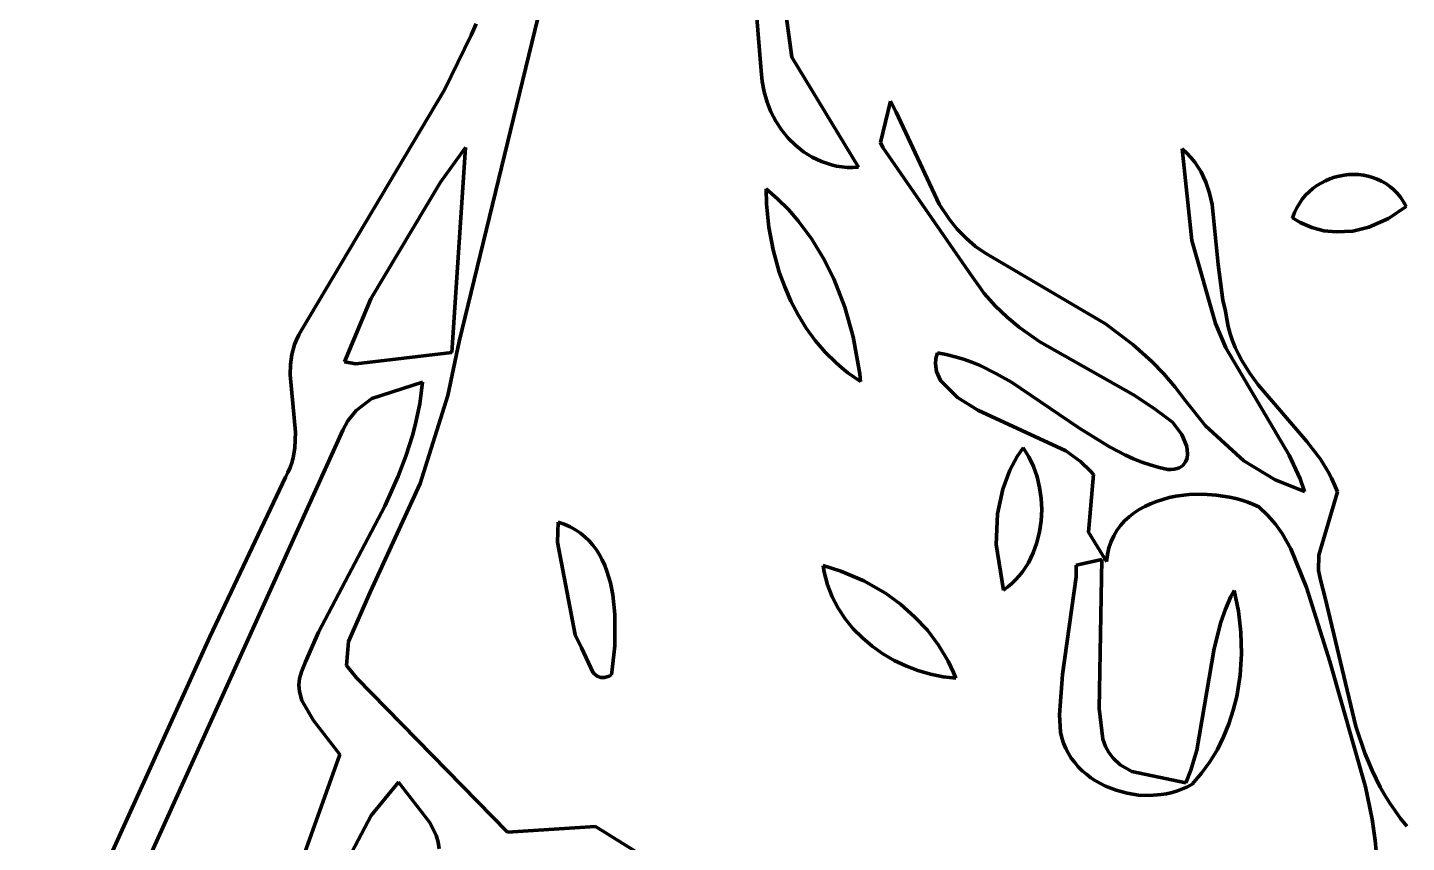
# Model space of a CAD drawing. Header units: millimetres. Extents: x 0 to 9.3, y 0 to 12.
# Drawn here: x 0.903 to 2.179, y 8.244 to 8.998 of the extents above; entities that cross this region are included whole.
import ezdxf

# ---------------------------------------------------------------- set-up
doc = ezdxf.new("R2010")
doc.units = ezdxf.units.MM
doc.layers.add('color#212121ff', color=7, linetype='CONTINUOUS', lineweight=100)
doc.layers.add('color#ffffffff', color=7, linetype='CONTINUOUS', lineweight=100)

msp = doc.modelspace()

# ---------------------------------------------------------------- linework, layer by layer
at = {"layer": 'color#212121ff'}
for p, q in [((1.594, 9.0865), (1.6099, 8.9708)), ((1.3922, 9.0786), (1.3022, 8.7079)), ((1.5816, 8.9582), (1.5755, 9.0318)), ((1.3132, 8.9912), (1.3177, 9.0016)), ((1.2887, 8.9406), (1.3132, 8.9912)), ((1.6099, 8.9708), (1.6715, 8.869)), ((1.5824, 8.9483), (1.5816, 8.9582)), ((1.5843, 8.9387), (1.5824, 8.9483)), ((1.1563, 8.7182), (1.2887, 8.9406)), ((1.587, 8.9292), (1.5843, 8.9387)), ((1.6921, 8.8919), (1.7012, 8.9303)), ((1.7012, 8.9303), (1.7064, 8.92)), ((1.5906, 8.9202), (1.587, 8.9292)), ((1.5951, 8.9116), (1.5906, 8.9202)), ((1.7064, 8.92), (1.7461, 8.8349)), ((1.6004, 8.9035), (1.5951, 8.9116)), ((1.6065, 8.896), (1.6004, 8.9035)), ((1.6132, 8.8893), (1.6065, 8.896)), ((1.6942, 8.8873), (1.6921, 8.8919)), ((1.3081, 8.8872), (1.285, 8.8553)), ((1.2954, 8.6975), (1.3081, 8.8872)), ((1.6206, 8.8833), (1.6132, 8.8893)), ((1.6287, 8.8783), (1.6206, 8.8833)), ((1.773, 8.7732), (1.6942, 8.8873)), ((1.98, 8.8012), (1.9712, 8.8861)), ((1.9712, 8.8861), (1.9754, 8.8821)), ((1.9754, 8.8821), (1.9792, 8.878)), ((1.6373, 8.8742), (1.6287, 8.8783)), ((1.6465, 8.8712), (1.6373, 8.8742)), ((1.6513, 8.8701), (1.6465, 8.8712)), ((1.6562, 8.8694), (1.6513, 8.8701)), ((1.6612, 8.8689), (1.6562, 8.8694)), ((1.6663, 8.8688), (1.6612, 8.8689)), ((1.6715, 8.869), (1.6663, 8.8688)), ((1.9792, 8.878), (1.9827, 8.8737)), ((1.9827, 8.8737), (1.9857, 8.8693)), ((1.9857, 8.8693), (1.9885, 8.8647)), ((1.285, 8.8553), (1.2204, 8.7472)), ((1.9885, 8.8647), (1.9909, 8.8599)), ((1.9909, 8.8599), (1.993, 8.8551)), ((1.993, 8.8551), (1.9964, 8.845)), ((2.0957, 8.852), (2.0996, 8.8544)), ((2.0996, 8.8544), (2.1036, 8.8565)), ((2.1036, 8.8565), (2.1078, 8.8583)), ((2.1078, 8.8583), (2.1121, 8.8598)), ((2.1121, 8.8598), (2.1164, 8.8609)), ((2.1164, 8.8609), (2.1208, 8.8617)), ((2.1208, 8.8617), (2.1253, 8.8622)), ((2.1253, 8.8622), (2.1298, 8.8624)), ((2.1298, 8.8624), (2.1342, 8.8622)), ((2.1342, 8.8622), (2.1387, 8.8617)), ((2.1387, 8.8617), (2.143, 8.8608)), ((2.143, 8.8608), (2.1473, 8.8596)), ((2.1473, 8.8596), (2.1515, 8.8581)), ((2.1515, 8.8581), (2.1556, 8.8562)), ((2.1556, 8.8562), (2.1595, 8.8539)), ((2.1595, 8.8539), (2.1632, 8.8513)), ((1.5861, 8.8489), (1.5968, 8.8397)), ((1.5865, 8.8349), (1.5861, 8.8489)), ((1.9964, 8.845), (1.9989, 8.8345)), ((2.0822, 8.8395), (2.0852, 8.8431)), ((2.0852, 8.8431), (2.0885, 8.8464)), ((2.0885, 8.8464), (2.092, 8.8494)), ((2.092, 8.8494), (2.0957, 8.852)), ((2.1632, 8.8513), (2.1667, 8.8483)), ((2.1667, 8.8483), (2.17, 8.8449)), ((2.17, 8.8449), (2.173, 8.8412)), ((2.173, 8.8412), (2.1758, 8.8371)), ((1.5885, 8.8137), (1.5865, 8.8349)), ((1.5968, 8.8397), (1.6067, 8.8298)), ((1.6067, 8.8298), (1.6159, 8.8193)), ((1.7461, 8.8349), (1.7558, 8.8206)), ((1.9989, 8.8345), (2.0043, 8.7789)), ((2.0749, 8.827), (2.077, 8.8315)), ((2.077, 8.8315), (2.0795, 8.8356)), ((2.0795, 8.8356), (2.0822, 8.8395)), ((2.1783, 8.8326), (2.1619, 8.8215)), ((2.1758, 8.8371), (2.1783, 8.8326)), ((1.6159, 8.8193), (1.6283, 8.8024)), ((1.7558, 8.8206), (1.763, 8.8116)), ((2.0731, 8.8223), (2.0749, 8.827)), ((2.0801, 8.818), (2.0731, 8.8223)), ((2.091, 8.8132), (2.0801, 8.818)), ((2.1619, 8.8215), (2.1439, 8.8137)), ((1.5925, 8.7926), (1.5885, 8.8137)), ((1.763, 8.8116), (1.7711, 8.8034)), ((1.7711, 8.8034), (1.78, 8.7958)), ((2.1022, 8.8103), (2.091, 8.8132)), ((2.1136, 8.8091), (2.1022, 8.8103)), ((2.1289, 8.81), (2.1136, 8.8091)), ((2.1439, 8.8137), (2.1289, 8.81)), ((1.5983, 8.7718), (1.5925, 8.7926)), ((1.6283, 8.8024), (1.6393, 8.7845)), ((1.78, 8.7958), (1.7848, 8.7923)), ((1.7848, 8.7923), (1.7899, 8.789)), ((2.0018, 8.7244), (1.98, 8.8012)), ((1.6393, 8.7845), (1.6487, 8.7656)), ((1.7899, 8.789), (1.9, 8.7241)), ((2.0043, 8.7789), (2.0086, 8.746)), ((1.6033, 8.7582), (1.5983, 8.7718)), ((1.6487, 8.7656), (1.6589, 8.7394)), ((1.7789, 8.7648), (1.773, 8.7732)), ((1.7834, 8.7583), (1.7789, 8.7648)), ((1.6091, 8.745), (1.6033, 8.7582)), ((1.788, 8.7522), (1.7834, 8.7583)), ((1.793, 8.7463), (1.788, 8.7522)), ((1.2204, 8.7472), (1.1961, 8.689)), ((1.6158, 8.7323), (1.6091, 8.745)), ((1.6589, 8.7394), (1.6666, 8.7122)), ((1.7981, 8.7407), (1.793, 8.7463)), ((1.809, 8.7302), (1.7981, 8.7407)), ((2.0086, 8.746), (2.0113, 8.7357)), ((1.6233, 8.7202), (1.6158, 8.7323)), ((1.8207, 8.7207), (1.809, 8.7302)), ((2.0113, 8.7357), (2.0123, 8.7285)), ((2.0123, 8.7285), (2.0137, 8.7216)), ((1.1516, 8.7094), (1.1537, 8.7138)), ((1.1537, 8.7138), (1.1563, 8.7182)), ((1.6316, 8.7087), (1.6233, 8.7202)), ((1.8393, 8.7076), (1.8207, 8.7207)), ((1.9, 8.7241), (1.9254, 8.705)), ((2.0114, 8.702), (2.0018, 8.7244)), ((2.0137, 8.7216), (2.0154, 8.7149)), ((2.0154, 8.7149), (2.0176, 8.7085)), ((1.1485, 8.7004), (1.1498, 8.7049)), ((1.1498, 8.7049), (1.1516, 8.7094)), ((1.3022, 8.7079), (1.2917, 8.6578)), ((1.6409, 8.6979), (1.6316, 8.7087)), ((1.6666, 8.7122), (1.6728, 8.6778)), ((1.9259, 8.6584), (1.8393, 8.7076)), ((1.9254, 8.705), (1.9431, 8.6892)), ((2.07, 8.6027), (2.0114, 8.702)), ((2.0176, 8.7085), (2.0202, 8.7022)), ((2.0202, 8.7022), (2.0231, 8.6961)), ((1.1462, 8.6864), (1.1474, 8.6958)), ((1.1474, 8.6958), (1.1485, 8.7004)), ((1.1961, 8.689), (1.2065, 8.687)), ((1.2065, 8.687), (1.2954, 8.6975)), ((1.6509, 8.688), (1.6409, 8.6979)), ((1.6563, 8.6833), (1.6509, 8.688)), ((1.7428, 8.6871), (1.7432, 8.692)), ((1.7432, 8.692), (1.7446, 8.6972)), ((1.7446, 8.6972), (1.7528, 8.6957)), ((1.7528, 8.6957), (1.7609, 8.6937)), ((1.7609, 8.6937), (1.7688, 8.6913)), ((1.7688, 8.6913), (1.7765, 8.6886)), ((1.7765, 8.6886), (1.7841, 8.6855)), ((1.9431, 8.6892), (1.9542, 8.6778)), ((2.0231, 8.6961), (2.0262, 8.6902)), ((2.0262, 8.6902), (2.0334, 8.6787)), ((1.1459, 8.677), (1.1462, 8.6864)), ((1.1506, 8.6238), (1.1459, 8.677)), ((1.6618, 8.6789), (1.6563, 8.6833)), ((1.6676, 8.6748), (1.6618, 8.6789)), ((1.6728, 8.6778), (1.6736, 8.6709)), ((1.7437, 8.6801), (1.7428, 8.6871)), ((1.7476, 8.6716), (1.7437, 8.6801)), ((1.7841, 8.6855), (1.7988, 8.6783)), ((1.7988, 8.6783), (1.8132, 8.6702)), ((1.9542, 8.6778), (1.9646, 8.6656)), ((2.0334, 8.6787), (2.0414, 8.6678)), ((1.2682, 8.6702), (1.2214, 8.6549)), ((1.2671, 8.66), (1.2682, 8.6702)), ((1.6736, 8.6709), (1.6676, 8.6748)), ((1.7633, 8.6559), (1.7476, 8.6716)), ((1.8132, 8.6702), (1.8755, 8.6279)), ((1.9646, 8.6656), (1.9743, 8.6526)), ((2.0414, 8.6678), (2.0865, 8.6153)), ((1.2214, 8.6549), (1.2069, 8.6439)), ((1.2637, 8.6401), (1.2656, 8.65)), ((1.2656, 8.65), (1.2671, 8.66)), ((1.2917, 8.6578), (1.2661, 8.5765)), ((1.7821, 8.6443), (1.7633, 8.6559)), ((1.945, 8.6459), (1.9259, 8.6584)), ((1.9743, 8.6526), (1.9925, 8.6298)), ((1.2069, 8.6439), (1.1992, 8.6344)), ((1.2615, 8.6303), (1.2637, 8.6401)), ((1.8634, 8.6065), (1.7821, 8.6443)), ((1.9572, 8.6368), (1.945, 8.6459)), ((1.9621, 8.6331), (1.9572, 8.6368)), ((1.1946, 8.6258), (0.9607, 8.1094)), ((1.1992, 8.6344), (1.1946, 8.6258)), ((1.2589, 8.6207), (1.2615, 8.6303)), ((1.8755, 8.6279), (1.9038, 8.6103)), ((1.9709, 8.6218), (1.9621, 8.6331)), ((1.9925, 8.6298), (2.0282, 8.5973)), ((1.1501, 8.6095), (1.1506, 8.6238)), ((1.2528, 8.6016), (1.2589, 8.6207)), ((1.9753, 8.6106), (1.9709, 8.6218)), ((2.0865, 8.6153), (2.0989, 8.5988)), ((1.1473, 8.5956), (1.1485, 8.6002)), ((1.1485, 8.6002), (1.1501, 8.6095)), ((1.2456, 8.583), (1.2528, 8.6016)), ((1.8116, 8.5886), (1.8184, 8.6012)), ((1.8184, 8.6012), (1.8238, 8.6094)), ((1.8238, 8.6094), (1.8291, 8.6011)), ((1.8291, 8.6011), (1.8334, 8.5921)), ((1.8771, 8.5967), (1.8634, 8.6065)), ((1.9038, 8.6103), (1.9186, 8.6027)), ((1.9186, 8.6027), (1.9261, 8.5993)), ((1.9261, 8.5993), (1.9338, 8.5962)), ((1.9742, 8.5963), (1.9756, 8.5999)), ((1.9761, 8.6039), (1.9753, 8.6106)), ((1.9756, 8.5999), (1.9761, 8.6039)), ((2.0801, 8.5806), (2.07, 8.6027)), ((2.0989, 8.5988), (2.1061, 8.5872)), ((1.1413, 8.5822), (1.1437, 8.5866)), ((1.1437, 8.5866), (1.1457, 8.5911)), ((1.1457, 8.5911), (1.1473, 8.5956)), ((1.805, 8.571), (1.8116, 8.5886)), ((1.8334, 8.5921), (1.8368, 8.5826)), ((1.8863, 8.5879), (1.8771, 8.5967)), ((1.8891, 8.5846), (1.8863, 8.5879)), ((1.9338, 8.5962), (1.9416, 8.5935)), ((1.9416, 8.5935), (1.9497, 8.5912)), ((1.9497, 8.5912), (1.9579, 8.5892)), ((1.9579, 8.5892), (1.961, 8.5893)), ((1.961, 8.5893), (1.9638, 8.5896)), ((1.9638, 8.5896), (1.9663, 8.5902)), ((1.9663, 8.5902), (1.9684, 8.591)), ((1.9684, 8.591), (1.9703, 8.5921)), ((1.9703, 8.5921), (1.9719, 8.5933)), ((1.9719, 8.5933), (1.9742, 8.5963)), ((2.0282, 8.5973), (2.0571, 8.5799)), ((2.1061, 8.5872), (2.1093, 8.5812)), ((1.0713, 8.4346), (1.1413, 8.5822)), ((1.2661, 8.5765), (1.2197, 8.4759)), ((1.2332, 8.5555), (1.2456, 8.583)), ((1.8368, 8.5826), (1.8392, 8.5727)), ((1.8843, 8.5313), (1.8891, 8.5846)), ((2.0571, 8.5799), (2.0843, 8.5691)), ((2.0843, 8.5691), (2.0801, 8.5806)), ((2.1093, 8.5812), (2.1121, 8.575)), ((2.1121, 8.575), (2.1147, 8.5686)), ((1.8002, 8.5482), (1.805, 8.571)), ((1.8392, 8.5727), (1.8406, 8.5625)), ((1.8406, 8.5625), (1.8411, 8.5522)), ((1.9531, 8.5617), (1.9473, 8.5598)), ((1.959, 8.5633), (1.9531, 8.5617)), ((1.9651, 8.5645), (1.959, 8.5633)), ((1.9775, 8.5661), (1.9651, 8.5645)), ((1.9901, 8.5665), (1.9775, 8.5661)), ((2.0025, 8.5657), (1.9901, 8.5665)), ((2.0147, 8.5638), (2.0025, 8.5657)), ((2.0206, 8.5625), (2.0147, 8.5638)), ((2.0263, 8.5609), (2.0206, 8.5625)), ((2.0318, 8.5591), (2.0263, 8.5609)), ((2.1147, 8.5686), (2.0975, 8.5101)), ((1.1721, 8.4389), (1.2332, 8.5555)), ((1.7991, 8.52), (1.8002, 8.5482)), ((1.8411, 8.5522), (1.8406, 8.5418)), ((1.9265, 8.5491), (1.922, 8.5456)), ((1.9313, 8.5523), (1.9265, 8.5491)), ((1.9364, 8.5551), (1.9313, 8.5523)), ((1.9417, 8.5576), (1.9364, 8.5551)), ((1.9473, 8.5598), (1.9417, 8.5576)), ((2.0371, 8.557), (2.0318, 8.5591)), ((2.0421, 8.5547), (2.0371, 8.557)), ((2.0501, 8.547), (2.0421, 8.5547)), ((1.393, 8.5222), (1.3937, 8.5405)), ((1.3937, 8.5405), (1.3994, 8.5386)), ((1.3994, 8.5386), (1.4048, 8.5363)), ((1.4048, 8.5363), (1.4097, 8.5335)), ((1.8406, 8.5418), (1.8391, 8.5316)), ((1.914, 8.5374), (1.9107, 8.5328)), ((1.9178, 8.5417), (1.914, 8.5374)), ((1.922, 8.5456), (1.9178, 8.5417)), ((2.0573, 8.5388), (2.0501, 8.547)), ((2.0636, 8.53), (2.0573, 8.5388)), ((1.4094, 8.4364), (1.393, 8.5222)), ((1.4097, 8.5335), (1.4143, 8.5304)), ((1.4143, 8.5304), (1.4185, 8.527)), ((1.4185, 8.527), (1.4224, 8.5233)), ((1.4224, 8.5233), (1.4259, 8.5192)), ((1.8391, 8.5316), (1.8367, 8.5217)), ((1.901, 8.5043), (1.8843, 8.5313)), ((1.9053, 8.5226), (1.9033, 8.5169)), ((1.9077, 8.5279), (1.9053, 8.5226)), ((1.9107, 8.5328), (1.9077, 8.5279)), ((2.0717, 8.5159), (2.0636, 8.53)), ((1.4259, 8.5192), (1.4291, 8.5149)), ((1.4291, 8.5149), (1.4319, 8.5104)), ((1.4319, 8.5104), (1.4345, 8.5056)), ((1.8056, 8.4777), (1.7991, 8.52)), ((1.8332, 8.5121), (1.8288, 8.5031)), ((1.8367, 8.5217), (1.8332, 8.5121)), ((1.9019, 8.5108), (1.901, 8.5043)), ((1.9033, 8.5169), (1.9019, 8.5108)), ((2.0861, 8.4802), (2.0717, 8.5159)), ((2.0975, 8.5101), (2.0973, 8.4959)), ((1.4345, 8.5056), (1.4368, 8.5006)), ((1.4368, 8.5006), (1.4388, 8.4954)), ((1.6388, 8.5004), (1.6552, 8.4954)), ((1.6399, 8.4944), (1.6388, 8.5004)), ((1.8288, 8.5031), (1.8234, 8.4947)), ((1.873, 8.5009), (1.8966, 8.506)), ((1.8731, 8.4901), (1.873, 8.5009)), ((1.8966, 8.506), (1.8942, 8.3681)), ((1.4388, 8.4954), (1.442, 8.4846)), ((1.442, 8.4846), (1.4443, 8.4732)), ((1.6413, 8.4885), (1.6399, 8.4944)), ((1.643, 8.4827), (1.6413, 8.4885)), ((1.6552, 8.4954), (1.6764, 8.4864)), ((1.6764, 8.4864), (1.6965, 8.4749)), ((1.8135, 8.4838), (1.8097, 8.4806)), ((1.817, 8.4872), (1.8135, 8.4838)), ((1.8204, 8.4909), (1.817, 8.4872)), ((1.8234, 8.4947), (1.8204, 8.4909)), ((1.8602, 8.3997), (1.8731, 8.4901)), ((2.0973, 8.4959), (2.0991, 8.4872)), ((2.0991, 8.4872), (2.1034, 8.4706)), ((1.2197, 8.4759), (1.1997, 8.4302)), ((1.4443, 8.4732), (1.4462, 8.4556)), ((1.645, 8.4771), (1.643, 8.4827)), ((1.6473, 8.4716), (1.645, 8.4771)), ((1.6499, 8.4662), (1.6473, 8.4716)), ((1.6965, 8.4749), (1.7105, 8.4646)), ((1.8097, 8.4806), (1.8056, 8.4777)), ((2.0111, 8.4601), (2.0162, 8.4717)), ((2.0162, 8.4717), (2.0192, 8.4773)), ((2.0192, 8.4773), (2.0231, 8.4583)), ((2.1076, 8.4118), (2.0861, 8.4802)), ((1.6528, 8.4611), (1.6499, 8.4662)), ((1.6593, 8.4512), (1.6528, 8.4611)), ((1.7105, 8.4646), (1.7235, 8.4531)), ((2.0068, 8.4482), (2.0111, 8.4601)), ((2.0231, 8.4583), (2.0253, 8.4387)), ((2.1034, 8.4706), (2.1316, 8.3514)), ((1.4462, 8.4556), (1.446, 8.4263)), ((1.6668, 8.442), (1.6593, 8.4512)), ((1.7235, 8.4531), (1.7353, 8.4405)), ((2.0006, 8.4238), (2.0068, 8.4482)), ((0.9028, 8.0628), (1.0713, 8.4346)), ((1.1598, 8.4115), (1.1721, 8.4389)), ((1.4153, 8.4243), (1.4094, 8.4364)), ((1.6752, 8.4335), (1.6668, 8.442)), ((1.6843, 8.4258), (1.6752, 8.4335)), ((1.7353, 8.4405), (1.7457, 8.4267)), ((2.0253, 8.4387), (2.0259, 8.4188)), ((1.1997, 8.4302), (1.198, 8.4081)), ((1.426, 8.4013), (1.4153, 8.4243)), ((1.446, 8.4263), (1.4438, 8.4043)), ((1.6941, 8.4188), (1.6843, 8.4258)), ((1.7457, 8.4267), (1.7545, 8.4119)), ((1.9846, 8.3295), (2.0006, 8.4238)), ((1.1561, 8.4022), (1.1598, 8.4115)), ((1.198, 8.4081), (1.207, 8.3964)), ((1.7045, 8.4127), (1.6941, 8.4188)), ((1.7153, 8.4075), (1.7045, 8.4127)), ((1.7266, 8.4032), (1.7153, 8.4075)), ((1.7545, 8.4119), (1.7595, 8.4016)), ((2.0259, 8.4188), (2.0246, 8.3989)), ((2.1408, 8.2956), (2.1076, 8.4118)), ((1.1539, 8.3898), (1.1544, 8.3958)), ((1.1544, 8.3958), (1.1561, 8.4022)), ((1.207, 8.3964), (1.3467, 8.2538)), ((1.4299, 8.3981), (1.426, 8.4013)), ((1.4331, 8.397), (1.4299, 8.3981)), ((1.4367, 8.397), (1.4331, 8.397)), ((1.4387, 8.3974), (1.4367, 8.397)), ((1.4408, 8.3982), (1.4387, 8.3974)), ((1.4431, 8.3992), (1.4408, 8.3982)), ((1.4438, 8.4043), (1.4431, 8.3992)), ((1.7381, 8.3999), (1.7266, 8.4032)), ((1.7498, 8.3975), (1.7381, 8.3999)), ((1.7616, 8.3962), (1.7498, 8.3975)), ((1.7595, 8.4016), (1.7616, 8.3962)), ((1.8575, 8.3624), (1.8602, 8.3997)), ((2.0246, 8.3989), (2.0215, 8.3793)), ((1.1543, 8.3839), (1.1539, 8.3898)), ((1.1566, 8.3755), (1.1543, 8.3839)), ((1.1672, 8.3572), (1.1566, 8.3755)), ((2.0215, 8.3793), (2.0183, 8.3665)), ((1.1917, 8.3256), (1.1672, 8.3572)), ((1.8586, 8.3463), (1.8575, 8.3624)), ((1.8942, 8.3681), (1.8977, 8.3397)), ((2.0183, 8.3665), (2.0143, 8.3539)), ((1.8598, 8.341), (1.8586, 8.3463)), ((2.0143, 8.3539), (2.0094, 8.3418)), ((2.1316, 8.3514), (2.1401, 8.3269)), ((1.8614, 8.336), (1.8598, 8.341)), ((1.8634, 8.3312), (1.8614, 8.336)), ((1.8658, 8.3266), (1.8634, 8.3312)), ((1.8977, 8.3397), (1.9002, 8.3331)), ((1.9002, 8.3331), (1.9033, 8.3273)), ((2.0094, 8.3418), (2.0036, 8.3301)), ((1.1098, 8.0958), (1.1917, 8.3256)), ((1.8685, 8.3222), (1.8658, 8.3266)), ((1.8716, 8.3181), (1.8685, 8.3222)), ((1.8749, 8.3143), (1.8716, 8.3181)), ((1.9033, 8.3273), (1.9071, 8.3223)), ((1.9071, 8.3223), (1.9138, 8.3161)), ((1.9791, 8.3112), (1.9846, 8.3295)), ((1.9968, 8.3188), (1.9891, 8.3082)), ((2.0036, 8.3301), (1.9968, 8.3188)), ((2.1401, 8.3269), (2.1468, 8.3109)), ((1.8785, 8.3106), (1.8749, 8.3143)), ((1.8824, 8.3073), (1.8785, 8.3106)), ((1.8865, 8.3041), (1.8824, 8.3073)), ((1.9138, 8.3161), (1.9244, 8.31)), ((1.9244, 8.31), (1.9744, 8.2993)), ((1.9744, 8.2993), (1.9791, 8.3112)), ((1.9891, 8.3082), (1.9804, 8.2983)), ((2.1468, 8.3109), (2.1544, 8.2955)), ((1.2461, 8.3), (1.2208, 8.2692)), ((1.2748, 8.2631), (1.2461, 8.3)), ((1.8909, 8.3013), (1.8865, 8.3041)), ((1.8954, 8.2987), (1.8909, 8.3013)), ((1.9001, 8.2964), (1.8954, 8.2987)), ((1.9099, 8.2925), (1.9001, 8.2964)), ((1.9201, 8.2897), (1.9099, 8.2925)), ((1.9714, 8.2937), (1.9666, 8.2919)), ((1.976, 8.2958), (1.9714, 8.2937)), ((1.9804, 8.2983), (1.976, 8.2958)), ((2.1468, 8.2659), (2.1408, 8.2956)), ((2.1544, 8.2955), (2.1587, 8.288)), ((1.9306, 8.2881), (1.9201, 8.2897)), ((1.9411, 8.2877), (1.9306, 8.2881)), ((1.9515, 8.2885), (1.9411, 8.2877)), ((1.9567, 8.2893), (1.9515, 8.2885)), ((1.9617, 8.2905), (1.9567, 8.2893)), ((1.9666, 8.2919), (1.9617, 8.2905)), ((2.1587, 8.288), (2.1632, 8.2806)), ((2.1632, 8.2806), (2.1681, 8.2734)), ((1.2208, 8.2692), (1.1623, 8.1586)), ((2.1681, 8.2734), (2.1732, 8.2663)), ((1.2808, 8.2509), (1.2748, 8.2631)), ((1.3467, 8.2538), (1.4284, 8.2591)), ((1.4284, 8.2591), (1.4901, 8.2204)), ((2.1497, 8.246), (2.1468, 8.2659)), ((2.1732, 8.2663), (2.1788, 8.2594)), ((1.2827, 8.2446), (1.2808, 8.2509)), ((1.2835, 8.2382), (1.2827, 8.2446)), ((2.1514, 8.2262), (2.1497, 8.246))]:
    msp.add_line(p, q, dxfattribs=at)
at = {"layer": 'color#ffffffff'}
for p, q in [((1.6099, 8.9708), (1.594, 9.0865)), ((1.3022, 8.7079), (1.3922, 9.0786)), ((1.5755, 9.0318), (1.5816, 8.9582)), ((1.3177, 9.0016), (1.3132, 8.9912)), ((1.3132, 8.9912), (1.2887, 8.9406)), ((1.6715, 8.869), (1.6099, 8.9708)), ((1.5816, 8.9582), (1.5824, 8.9483)), ((1.5824, 8.9483), (1.5843, 8.9387)), ((1.2887, 8.9406), (1.1563, 8.7182)), ((1.5843, 8.9387), (1.587, 8.9292)), ((1.7012, 8.9303), (1.6921, 8.8919)), ((1.7064, 8.92), (1.7012, 8.9303)), ((1.587, 8.9292), (1.5906, 8.9202)), ((1.5906, 8.9202), (1.5951, 8.9116)), ((1.7461, 8.8349), (1.7064, 8.92)), ((1.5951, 8.9116), (1.6004, 8.9035)), ((1.6004, 8.9035), (1.6065, 8.896)), ((1.6065, 8.896), (1.6132, 8.8893)), ((1.6921, 8.8919), (1.6942, 8.8873)), ((1.285, 8.8553), (1.3081, 8.8872)), ((1.3081, 8.8872), (1.2954, 8.6975)), ((1.6132, 8.8893), (1.6206, 8.8833)), ((1.6206, 8.8833), (1.6287, 8.8783)), ((1.6942, 8.8873), (1.773, 8.7732)), ((1.9754, 8.8821), (1.9712, 8.8861)), ((1.9712, 8.8861), (1.98, 8.8012)), ((1.9792, 8.878), (1.9754, 8.8821)), ((1.6287, 8.8783), (1.6373, 8.8742)), ((1.6373, 8.8742), (1.6465, 8.8712)), ((1.6465, 8.8712), (1.6513, 8.8701)), ((1.6513, 8.8701), (1.6562, 8.8694)), ((1.6562, 8.8694), (1.6612, 8.8689)), ((1.6612, 8.8689), (1.6663, 8.8688)), ((1.6663, 8.8688), (1.6715, 8.869)), ((1.9827, 8.8737), (1.9792, 8.878)), ((1.9857, 8.8693), (1.9827, 8.8737)), ((1.9885, 8.8647), (1.9857, 8.8693)), ((1.2204, 8.7472), (1.285, 8.8553)), ((1.9909, 8.8599), (1.9885, 8.8647)), ((1.993, 8.8551), (1.9909, 8.8599)), ((1.9964, 8.845), (1.993, 8.8551)), ((2.0996, 8.8544), (2.0957, 8.852)), ((2.1036, 8.8565), (2.0996, 8.8544)), ((2.1078, 8.8583), (2.1036, 8.8565)), ((2.1121, 8.8598), (2.1078, 8.8583)), ((2.1164, 8.8609), (2.1121, 8.8598)), ((2.1208, 8.8617), (2.1164, 8.8609)), ((2.1253, 8.8622), (2.1208, 8.8617)), ((2.1298, 8.8624), (2.1253, 8.8622)), ((2.1342, 8.8622), (2.1298, 8.8624)), ((2.1387, 8.8617), (2.1342, 8.8622)), ((2.143, 8.8608), (2.1387, 8.8617)), ((2.1473, 8.8596), (2.143, 8.8608)), ((2.1515, 8.8581), (2.1473, 8.8596)), ((2.1556, 8.8562), (2.1515, 8.8581)), ((2.1595, 8.8539), (2.1556, 8.8562)), ((2.1632, 8.8513), (2.1595, 8.8539)), ((1.5861, 8.8489), (1.5865, 8.8349)), ((1.5968, 8.8397), (1.5861, 8.8489)), ((1.9989, 8.8345), (1.9964, 8.845)), ((2.0852, 8.8431), (2.0822, 8.8395)), ((2.0885, 8.8464), (2.0852, 8.8431)), ((2.092, 8.8494), (2.0885, 8.8464)), ((2.0957, 8.852), (2.092, 8.8494)), ((2.1667, 8.8483), (2.1632, 8.8513)), ((2.17, 8.8449), (2.1667, 8.8483)), ((2.173, 8.8412), (2.17, 8.8449)), ((2.1758, 8.8371), (2.173, 8.8412)), ((1.5865, 8.8349), (1.5885, 8.8137)), ((1.6067, 8.8298), (1.5968, 8.8397)), ((1.6159, 8.8193), (1.6067, 8.8298)), ((1.7558, 8.8206), (1.7461, 8.8349)), ((2.0043, 8.7789), (1.9989, 8.8345)), ((2.077, 8.8315), (2.0749, 8.827)), ((2.0795, 8.8356), (2.077, 8.8315)), ((2.0822, 8.8395), (2.0795, 8.8356)), ((2.1619, 8.8215), (2.1783, 8.8326)), ((2.1783, 8.8326), (2.1758, 8.8371)), ((1.6283, 8.8024), (1.6159, 8.8193)), ((1.763, 8.8116), (1.7558, 8.8206)), ((2.0749, 8.827), (2.0731, 8.8223)), ((2.0731, 8.8223), (2.0801, 8.818)), ((2.0801, 8.818), (2.091, 8.8132)), ((2.1439, 8.8137), (2.1619, 8.8215)), ((1.5885, 8.8137), (1.5925, 8.7926)), ((1.7711, 8.8034), (1.763, 8.8116)), ((1.78, 8.7958), (1.7711, 8.8034)), ((2.091, 8.8132), (2.1022, 8.8103)), ((2.1022, 8.8103), (2.1136, 8.8091)), ((2.1136, 8.8091), (2.1289, 8.81)), ((2.1289, 8.81), (2.1439, 8.8137)), ((1.5925, 8.7926), (1.5983, 8.7718)), ((1.6393, 8.7845), (1.6283, 8.8024)), ((1.7848, 8.7923), (1.78, 8.7958)), ((1.7899, 8.789), (1.7848, 8.7923)), ((1.98, 8.8012), (2.0018, 8.7244)), ((1.6487, 8.7656), (1.6393, 8.7845)), ((1.9, 8.7241), (1.7899, 8.789)), ((2.0086, 8.746), (2.0043, 8.7789)), ((1.5983, 8.7718), (1.6033, 8.7582)), ((1.6589, 8.7394), (1.6487, 8.7656)), ((1.773, 8.7732), (1.7789, 8.7648)), ((1.7789, 8.7648), (1.7834, 8.7583)), ((1.6033, 8.7582), (1.6091, 8.745)), ((1.7834, 8.7583), (1.788, 8.7522)), ((1.788, 8.7522), (1.793, 8.7463)), ((1.1961, 8.689), (1.2204, 8.7472)), ((1.6091, 8.745), (1.6158, 8.7323)), ((1.6666, 8.7122), (1.6589, 8.7394)), ((1.793, 8.7463), (1.7981, 8.7407)), ((1.7981, 8.7407), (1.809, 8.7302)), ((2.0113, 8.7357), (2.0086, 8.746)), ((1.6158, 8.7323), (1.6233, 8.7202)), ((1.809, 8.7302), (1.8207, 8.7207)), ((2.0123, 8.7285), (2.0113, 8.7357)), ((2.0137, 8.7216), (2.0123, 8.7285)), ((1.1537, 8.7138), (1.1516, 8.7094)), ((1.1563, 8.7182), (1.1537, 8.7138)), ((1.6233, 8.7202), (1.6316, 8.7087)), ((1.8207, 8.7207), (1.8393, 8.7076)), ((1.9254, 8.705), (1.9, 8.7241)), ((2.0018, 8.7244), (2.0114, 8.702)), ((2.0154, 8.7149), (2.0137, 8.7216)), ((2.0176, 8.7085), (2.0154, 8.7149)), ((1.1498, 8.7049), (1.1485, 8.7004)), ((1.1516, 8.7094), (1.1498, 8.7049)), ((1.2917, 8.6578), (1.3022, 8.7079)), ((1.6316, 8.7087), (1.6409, 8.6979)), ((1.6728, 8.6778), (1.6666, 8.7122)), ((1.8393, 8.7076), (1.9259, 8.6584)), ((1.9431, 8.6892), (1.9254, 8.705)), ((2.0114, 8.702), (2.07, 8.6027)), ((2.0202, 8.7022), (2.0176, 8.7085)), ((2.0231, 8.6961), (2.0202, 8.7022)), ((1.1474, 8.6958), (1.1462, 8.6864)), ((1.1485, 8.7004), (1.1474, 8.6958)), ((1.2065, 8.687), (1.1961, 8.689)), ((1.2954, 8.6975), (1.2065, 8.687)), ((1.6409, 8.6979), (1.6509, 8.688)), ((1.6509, 8.688), (1.6563, 8.6833)), ((1.7432, 8.692), (1.7428, 8.6871)), ((1.7446, 8.6972), (1.7432, 8.692)), ((1.7528, 8.6957), (1.7446, 8.6972)), ((1.7609, 8.6937), (1.7528, 8.6957)), ((1.7688, 8.6913), (1.7609, 8.6937)), ((1.7765, 8.6886), (1.7688, 8.6913)), ((1.7841, 8.6855), (1.7765, 8.6886)), ((1.9542, 8.6778), (1.9431, 8.6892)), ((2.0262, 8.6902), (2.0231, 8.6961)), ((2.0334, 8.6787), (2.0262, 8.6902)), ((1.1462, 8.6864), (1.1459, 8.677)), ((1.1459, 8.677), (1.1506, 8.6238)), ((1.6563, 8.6833), (1.6618, 8.6789)), ((1.6618, 8.6789), (1.6676, 8.6748)), ((1.6736, 8.6709), (1.6728, 8.6778)), ((1.7428, 8.6871), (1.7437, 8.6801)), ((1.7437, 8.6801), (1.7476, 8.6716)), ((1.7988, 8.6783), (1.7841, 8.6855)), ((1.8132, 8.6702), (1.7988, 8.6783)), ((1.9646, 8.6656), (1.9542, 8.6778)), ((2.0414, 8.6678), (2.0334, 8.6787)), ((1.2214, 8.6549), (1.2682, 8.6702)), ((1.2682, 8.6702), (1.2671, 8.66)), ((1.6676, 8.6748), (1.6736, 8.6709)), ((1.7476, 8.6716), (1.7633, 8.6559)), ((1.8755, 8.6279), (1.8132, 8.6702)), ((1.9743, 8.6526), (1.9646, 8.6656)), ((2.0865, 8.6153), (2.0414, 8.6678)), ((1.2069, 8.6439), (1.2214, 8.6549)), ((1.2656, 8.65), (1.2637, 8.6401)), ((1.2671, 8.66), (1.2656, 8.65)), ((1.2661, 8.5765), (1.2917, 8.6578)), ((1.7633, 8.6559), (1.7821, 8.6443)), ((1.9259, 8.6584), (1.945, 8.6459)), ((1.9925, 8.6298), (1.9743, 8.6526)), ((1.1992, 8.6344), (1.2069, 8.6439)), ((1.2637, 8.6401), (1.2615, 8.6303)), ((1.7821, 8.6443), (1.8634, 8.6065)), ((1.945, 8.6459), (1.9572, 8.6368)), ((1.9572, 8.6368), (1.9621, 8.6331)), ((0.9607, 8.1094), (1.1946, 8.6258)), ((1.1946, 8.6258), (1.1992, 8.6344)), ((1.2615, 8.6303), (1.2589, 8.6207)), ((1.9038, 8.6103), (1.8755, 8.6279)), ((1.9621, 8.6331), (1.9709, 8.6218)), ((2.0282, 8.5973), (1.9925, 8.6298)), ((1.1506, 8.6238), (1.1501, 8.6095)), ((1.2589, 8.6207), (1.2528, 8.6016)), ((1.9709, 8.6218), (1.9753, 8.6106)), ((2.0989, 8.5988), (2.0865, 8.6153)), ((1.1485, 8.6002), (1.1473, 8.5956)), ((1.1501, 8.6095), (1.1485, 8.6002)), ((1.2528, 8.6016), (1.2456, 8.583)), ((1.8184, 8.6012), (1.8116, 8.5886)), ((1.8238, 8.6094), (1.8184, 8.6012)), ((1.8291, 8.6011), (1.8238, 8.6094)), ((1.8334, 8.5921), (1.8291, 8.6011)), ((1.8634, 8.6065), (1.8771, 8.5967)), ((1.9186, 8.6027), (1.9038, 8.6103)), ((1.9261, 8.5993), (1.9186, 8.6027)), ((1.9338, 8.5962), (1.9261, 8.5993)), ((1.9756, 8.5999), (1.9742, 8.5963)), ((1.9753, 8.6106), (1.9761, 8.6039)), ((1.9761, 8.6039), (1.9756, 8.5999)), ((2.07, 8.6027), (2.0801, 8.5806)), ((2.1061, 8.5872), (2.0989, 8.5988)), ((1.1437, 8.5866), (1.1413, 8.5822)), ((1.1457, 8.5911), (1.1437, 8.5866)), ((1.1473, 8.5956), (1.1457, 8.5911)), ((1.8116, 8.5886), (1.805, 8.571)), ((1.8368, 8.5826), (1.8334, 8.5921)), ((1.8771, 8.5967), (1.8863, 8.5879)), ((1.8863, 8.5879), (1.8891, 8.5846)), ((1.9416, 8.5935), (1.9338, 8.5962)), ((1.9497, 8.5912), (1.9416, 8.5935)), ((1.9579, 8.5892), (1.9497, 8.5912)), ((1.961, 8.5893), (1.9579, 8.5892)), ((1.9638, 8.5896), (1.961, 8.5893)), ((1.9663, 8.5902), (1.9638, 8.5896)), ((1.9684, 8.591), (1.9663, 8.5902)), ((1.9703, 8.5921), (1.9684, 8.591)), ((1.9719, 8.5933), (1.9703, 8.5921)), ((1.9742, 8.5963), (1.9719, 8.5933)), ((2.0571, 8.5799), (2.0282, 8.5973)), ((2.1093, 8.5812), (2.1061, 8.5872)), ((1.1413, 8.5822), (1.0713, 8.4346)), ((1.2197, 8.4759), (1.2661, 8.5765)), ((1.2456, 8.583), (1.2332, 8.5555)), ((1.8392, 8.5727), (1.8368, 8.5826)), ((1.8891, 8.5846), (1.8843, 8.5313)), ((2.0843, 8.5691), (2.0571, 8.5799)), ((2.0801, 8.5806), (2.0843, 8.5691)), ((2.1121, 8.575), (2.1093, 8.5812)), ((2.1147, 8.5686), (2.1121, 8.575)), ((1.805, 8.571), (1.8002, 8.5482)), ((1.8406, 8.5625), (1.8392, 8.5727)), ((1.8411, 8.5522), (1.8406, 8.5625)), ((1.9473, 8.5598), (1.9531, 8.5617)), ((1.9531, 8.5617), (1.959, 8.5633)), ((1.959, 8.5633), (1.9651, 8.5645)), ((1.9651, 8.5645), (1.9775, 8.5661)), ((1.9775, 8.5661), (1.9901, 8.5665)), ((1.9901, 8.5665), (2.0025, 8.5657)), ((2.0025, 8.5657), (2.0147, 8.5638)), ((2.0147, 8.5638), (2.0206, 8.5625)), ((2.0206, 8.5625), (2.0263, 8.5609)), ((2.0263, 8.5609), (2.0318, 8.5591)), ((2.0975, 8.5101), (2.1147, 8.5686)), ((1.2332, 8.5555), (1.1721, 8.4389)), ((1.8002, 8.5482), (1.7991, 8.52)), ((1.8406, 8.5418), (1.8411, 8.5522)), ((1.922, 8.5456), (1.9265, 8.5491)), ((1.9265, 8.5491), (1.9313, 8.5523)), ((1.9313, 8.5523), (1.9364, 8.5551)), ((1.9364, 8.5551), (1.9417, 8.5576)), ((1.9417, 8.5576), (1.9473, 8.5598)), ((2.0318, 8.5591), (2.0371, 8.557)), ((2.0371, 8.557), (2.0421, 8.5547)), ((2.0421, 8.5547), (2.0501, 8.547)), ((1.3937, 8.5405), (1.393, 8.5222)), ((1.3994, 8.5386), (1.3937, 8.5405)), ((1.4048, 8.5363), (1.3994, 8.5386)), ((1.4097, 8.5335), (1.4048, 8.5363)), ((1.8391, 8.5316), (1.8406, 8.5418)), ((1.9107, 8.5328), (1.914, 8.5374)), ((1.914, 8.5374), (1.9178, 8.5417)), ((1.9178, 8.5417), (1.922, 8.5456)), ((2.0501, 8.547), (2.0573, 8.5388)), ((2.0573, 8.5388), (2.0636, 8.53)), ((1.393, 8.5222), (1.4094, 8.4364)), ((1.4143, 8.5304), (1.4097, 8.5335)), ((1.4185, 8.527), (1.4143, 8.5304)), ((1.4224, 8.5233), (1.4185, 8.527)), ((1.4259, 8.5192), (1.4224, 8.5233)), ((1.8367, 8.5217), (1.8391, 8.5316)), ((1.8843, 8.5313), (1.901, 8.5043)), ((1.9033, 8.5169), (1.9053, 8.5226)), ((1.9053, 8.5226), (1.9077, 8.5279)), ((1.9077, 8.5279), (1.9107, 8.5328)), ((2.0636, 8.53), (2.0717, 8.5159)), ((1.4291, 8.5149), (1.4259, 8.5192)), ((1.4319, 8.5104), (1.4291, 8.5149)), ((1.4345, 8.5056), (1.4319, 8.5104)), ((1.7991, 8.52), (1.8056, 8.4777)), ((1.8288, 8.5031), (1.8332, 8.5121)), ((1.8332, 8.5121), (1.8367, 8.5217)), ((1.901, 8.5043), (1.9019, 8.5108)), ((1.9019, 8.5108), (1.9033, 8.5169)), ((2.0717, 8.5159), (2.0861, 8.4802)), ((2.0973, 8.4959), (2.0975, 8.5101)), ((1.4368, 8.5006), (1.4345, 8.5056)), ((1.4388, 8.4954), (1.4368, 8.5006)), ((1.6388, 8.5004), (1.6399, 8.4944)), ((1.6552, 8.4954), (1.6388, 8.5004)), ((1.8234, 8.4947), (1.8288, 8.5031)), ((1.8966, 8.506), (1.873, 8.5009)), ((1.873, 8.5009), (1.8731, 8.4901)), ((1.8942, 8.3681), (1.8966, 8.506)), ((1.442, 8.4846), (1.4388, 8.4954)), ((1.4443, 8.4732), (1.442, 8.4846)), ((1.6399, 8.4944), (1.6413, 8.4885)), ((1.6413, 8.4885), (1.643, 8.4827)), ((1.6764, 8.4864), (1.6552, 8.4954)), ((1.6965, 8.4749), (1.6764, 8.4864)), ((1.8097, 8.4806), (1.8135, 8.4838)), ((1.8135, 8.4838), (1.817, 8.4872)), ((1.817, 8.4872), (1.8204, 8.4909)), ((1.8204, 8.4909), (1.8234, 8.4947)), ((1.8731, 8.4901), (1.8602, 8.3997)), ((2.0991, 8.4872), (2.0973, 8.4959)), ((2.1034, 8.4706), (2.0991, 8.4872)), ((1.1997, 8.4302), (1.2197, 8.4759)), ((1.4462, 8.4556), (1.4443, 8.4732)), ((1.643, 8.4827), (1.645, 8.4771)), ((1.645, 8.4771), (1.6473, 8.4716)), ((1.6473, 8.4716), (1.6499, 8.4662)), ((1.7105, 8.4646), (1.6965, 8.4749)), ((1.8056, 8.4777), (1.8097, 8.4806)), ((2.0162, 8.4717), (2.0111, 8.4601)), ((2.0192, 8.4773), (2.0162, 8.4717)), ((2.0231, 8.4583), (2.0192, 8.4773)), ((2.0861, 8.4802), (2.1076, 8.4118)), ((1.6499, 8.4662), (1.6528, 8.4611)), ((1.6528, 8.4611), (1.6593, 8.4512)), ((1.7235, 8.4531), (1.7105, 8.4646)), ((2.0111, 8.4601), (2.0068, 8.4482)), ((2.0253, 8.4387), (2.0231, 8.4583)), ((2.1316, 8.3514), (2.1034, 8.4706)), ((1.446, 8.4263), (1.4462, 8.4556)), ((1.6593, 8.4512), (1.6668, 8.442)), ((1.7353, 8.4405), (1.7235, 8.4531)), ((2.0068, 8.4482), (2.0006, 8.4238)), ((1.0713, 8.4346), (0.9028, 8.0628)), ((1.1721, 8.4389), (1.1598, 8.4115)), ((1.4094, 8.4364), (1.4153, 8.4243)), ((1.6668, 8.442), (1.6752, 8.4335)), ((1.6752, 8.4335), (1.6843, 8.4258)), ((1.7457, 8.4267), (1.7353, 8.4405)), ((2.0259, 8.4188), (2.0253, 8.4387)), ((1.198, 8.4081), (1.1997, 8.4302)), ((1.4153, 8.4243), (1.426, 8.4013)), ((1.4438, 8.4043), (1.446, 8.4263)), ((1.6843, 8.4258), (1.6941, 8.4188)), ((1.7545, 8.4119), (1.7457, 8.4267)), ((2.0006, 8.4238), (1.9846, 8.3295)), ((1.1598, 8.4115), (1.1561, 8.4022)), ((1.207, 8.3964), (1.198, 8.4081)), ((1.6941, 8.4188), (1.7045, 8.4127)), ((1.7045, 8.4127), (1.7153, 8.4075)), ((1.7153, 8.4075), (1.7266, 8.4032)), ((1.7595, 8.4016), (1.7545, 8.4119)), ((2.0246, 8.3989), (2.0259, 8.4188)), ((2.1076, 8.4118), (2.1408, 8.2956)), ((1.1544, 8.3958), (1.1539, 8.3898)), ((1.1561, 8.4022), (1.1544, 8.3958)), ((1.3467, 8.2538), (1.207, 8.3964)), ((1.426, 8.4013), (1.4299, 8.3981)), ((1.4299, 8.3981), (1.4331, 8.397)), ((1.4331, 8.397), (1.4367, 8.397)), ((1.4367, 8.397), (1.4387, 8.3974)), ((1.4387, 8.3974), (1.4408, 8.3982)), ((1.4408, 8.3982), (1.4431, 8.3992)), ((1.4431, 8.3992), (1.4438, 8.4043)), ((1.7266, 8.4032), (1.7381, 8.3999)), ((1.7381, 8.3999), (1.7498, 8.3975)), ((1.7498, 8.3975), (1.7616, 8.3962)), ((1.7616, 8.3962), (1.7595, 8.4016)), ((1.8602, 8.3997), (1.8575, 8.3624)), ((2.0215, 8.3793), (2.0246, 8.3989)), ((1.1539, 8.3898), (1.1543, 8.3839)), ((1.1543, 8.3839), (1.1566, 8.3755)), ((1.1566, 8.3755), (1.1672, 8.3572)), ((2.0183, 8.3665), (2.0215, 8.3793)), ((1.1672, 8.3572), (1.1917, 8.3256)), ((1.8575, 8.3624), (1.8586, 8.3463)), ((1.8977, 8.3397), (1.8942, 8.3681)), ((2.0143, 8.3539), (2.0183, 8.3665)), ((1.8586, 8.3463), (1.8598, 8.341)), ((2.0094, 8.3418), (2.0143, 8.3539)), ((2.1401, 8.3269), (2.1316, 8.3514)), ((1.8598, 8.341), (1.8614, 8.336)), ((1.8614, 8.336), (1.8634, 8.3312)), ((1.8634, 8.3312), (1.8658, 8.3266)), ((1.9002, 8.3331), (1.8977, 8.3397)), ((1.9033, 8.3273), (1.9002, 8.3331)), ((2.0036, 8.3301), (2.0094, 8.3418)), ((1.1917, 8.3256), (1.1098, 8.0958)), ((1.8658, 8.3266), (1.8685, 8.3222)), ((1.8685, 8.3222), (1.8716, 8.3181)), ((1.8716, 8.3181), (1.8749, 8.3143)), ((1.9071, 8.3223), (1.9033, 8.3273)), ((1.9138, 8.3161), (1.9071, 8.3223)), ((1.9846, 8.3295), (1.9791, 8.3112)), ((1.9891, 8.3082), (1.9968, 8.3188)), ((1.9968, 8.3188), (2.0036, 8.3301)), ((2.1468, 8.3109), (2.1401, 8.3269)), ((1.8749, 8.3143), (1.8785, 8.3106)), ((1.8785, 8.3106), (1.8824, 8.3073)), ((1.8824, 8.3073), (1.8865, 8.3041)), ((1.9244, 8.31), (1.9138, 8.3161)), ((1.9744, 8.2993), (1.9244, 8.31)), ((1.9791, 8.3112), (1.9744, 8.2993)), ((1.9804, 8.2983), (1.9891, 8.3082)), ((2.1544, 8.2955), (2.1468, 8.3109)), ((1.2208, 8.2692), (1.2461, 8.3)), ((1.2461, 8.3), (1.2748, 8.2631)), ((1.8865, 8.3041), (1.8909, 8.3013)), ((1.8909, 8.3013), (1.8954, 8.2987)), ((1.8954, 8.2987), (1.9001, 8.2964)), ((1.9001, 8.2964), (1.9099, 8.2925)), ((1.9099, 8.2925), (1.9201, 8.2897)), ((1.9666, 8.2919), (1.9714, 8.2937)), ((1.9714, 8.2937), (1.976, 8.2958)), ((1.976, 8.2958), (1.9804, 8.2983)), ((2.1408, 8.2956), (2.1468, 8.2659)), ((2.1587, 8.288), (2.1544, 8.2955)), ((1.9201, 8.2897), (1.9306, 8.2881)), ((1.9306, 8.2881), (1.9411, 8.2877)), ((1.9411, 8.2877), (1.9515, 8.2885)), ((1.9515, 8.2885), (1.9567, 8.2893)), ((1.9567, 8.2893), (1.9617, 8.2905)), ((1.9617, 8.2905), (1.9666, 8.2919)), ((2.1632, 8.2806), (2.1587, 8.288)), ((2.1681, 8.2734), (2.1632, 8.2806)), ((1.1623, 8.1586), (1.2208, 8.2692)), ((2.1732, 8.2663), (2.1681, 8.2734)), ((1.2748, 8.2631), (1.2808, 8.2509)), ((1.4284, 8.2591), (1.3467, 8.2538)), ((1.4901, 8.2204), (1.4284, 8.2591)), ((2.1468, 8.2659), (2.1497, 8.246)), ((2.1788, 8.2594), (2.1732, 8.2663)), ((1.2808, 8.2509), (1.2827, 8.2446)), ((1.2827, 8.2446), (1.2835, 8.2382)), ((2.1497, 8.246), (2.1514, 8.2262))]:
    msp.add_line(p, q, dxfattribs=at)

doc.saveas('drawing.dxf')
